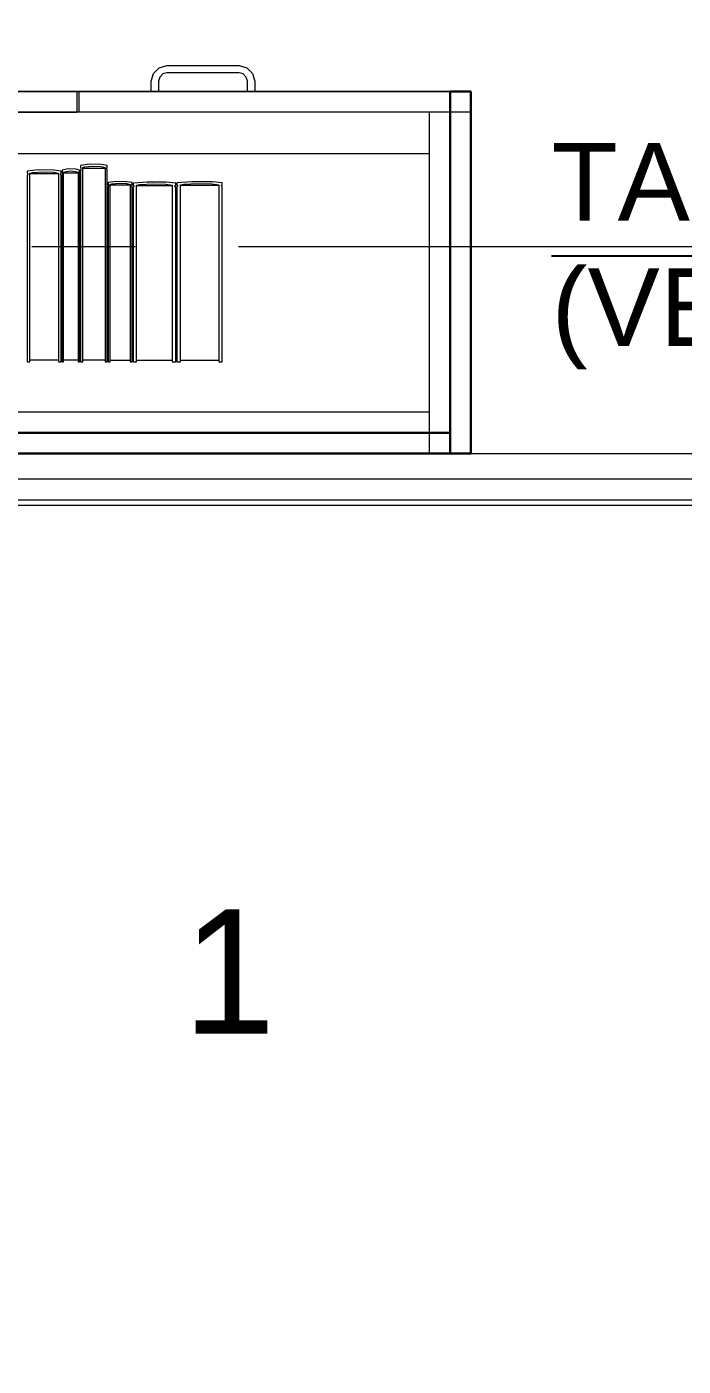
# Model space of a CAD drawing. Header units: inches. Extents: x -19 to 5698, y -728 to 92.
# Drawn here: x 230.641 to 231.276, y 28.868 to 30.162 of the extents above; entities that cross this region are included whole.
import ezdxf

# ---------------------------------------------------------------- set-up
doc = ezdxf.new("R2010")
doc.units = ezdxf.units.IN
doc.header["$MEASUREMENT"] = 0
doc.set_wipeout_variables(frame=1)
for name, pattern in [('HIDDEN', [0.375, 0.25, -0.125]), ('Hidden Line', [0.195611, 0.141111, -0.0545]), ('HIDDEN2', [0.1875, 0.125, -0.0625]), ('Punto & Raya', [0.65, 0.5, -0.075, 0, -0.075]), ('Wipeout_Contour', [1, 0, -1])]:
    doc.linetypes.add(name, pattern=pattern)
doc.layers.get('0').update_dxf_attribs({"color": 61})
doc.layers.add('00 conduct tomacorr', color=120, linetype='HIDDEN', lineweight=30)
doc.layers.add('00_IE_Luminarias', color=253, linetype='Continuous', lineweight=0)
for name, color, linetype in [('02 _ ARQ _ ALB _ Ejes Generales', 251, 'Continuous'), ('02 _ ARQ _ ZON _ Espacio.3D', 7, 'Continuous'), ('08 _ STR _ EXT _ 09 Vigas', 251, 'Continuous'), ('Acabado - Muros', 7, 'Continuous'), ('Interior - Mobiliario', 7, 'Continuous'), ('Notas - Etiquetas', 7, 'Continuous')]:
    doc.layers.add(name, color=color, linetype=linetype)
doc.styles.add('Estilo_Generado_4', font='swisse.ttf')
doc.dimstyles.new('Estilo_Generado__8', dxfattribs={"dimtxt": 0.18, "dimasz": 0.0912, "dimexe": 0.18, "dimexo": 0.0625, "dimgap": 0, "dimtad": 0, "dimtih": 1, "dimtoh": 1, "dimdec": 4, "dimzin": 0, "dimdsep": 46, "dimcen": 0.09, "dimadec": 0, "dimazin": 0, "dimtfac": 1, "dimtdec": 4, "dimtmove": 0, "dimatfit": 3, "dimldrblk": 'ARROWHEAD_5', "dimfxl": 1, "dimtolj": 1, "dimtzin": 0, "dimarcsym": 0})

# ---------------------------------------------------------------- blocks, each defined once
blk = doc.blocks.new('ARROWHEAD_5')
at = {"linetype": 'Continuous', "lineweight": 0}
blk.add_hatch(color=0, dxfattribs=at).paths.add_polyline_path([(-1, 0.2679), (0, 0), (-1, -0.2679)])
at = {"color": 0, "linetype": 'Continuous', "lineweight": 0}
blk.add_line((0, 0), (-1, 0), dxfattribs=at)

msp = doc.modelspace()

# ---------------------------------------------------------------- linework, layer by layer
at = {"layer": '00 conduct tomacorr'}
msp.add_arc((232.4324, 30.5841, -0.0002), 2.5727, 211.5983, 265.2653, dxfattribs=at)
at = {"layer": '02 _ ARQ _ ZON _ Espacio.3D', "color": 254, "linetype": 'Continuous', "lineweight": 0, "flags": 128}
for points in [[(229.07, 31), (229.57, 31), (229.57, 29.7499), (235.57, 29.75), (235.57, 30.2), (236.07, 30.2), (236.07, 30.7), (236.42, 30.7), (236.42, 31.8991), (237.7701, 31.8991), (237.7701, 32.9963), (236.4201, 32.9963), (236.4201, 39), (236.07, 39), (236.07, 39.4), (235.67, 39.4), (235.67, 39.7505), (229.57, 39.7505), (229.57, 39), (229.07, 39)], [(205.07, 17.4), (229.57, 17.4), (229.57, 16.25), (230.77, 16.25), (230.77, 15.5372), (232.42, 15.5372), (232.42, 15.1499), (233.32, 15.1499), (233.3204, 17.1), (232.82, 17.1), (232.82, 19.05), (230.67, 19.05), (230.67, 20.35), (231.67, 20.35), (231.67, 22.25), (231.17, 22.25), (231.17, 22.7), (231.67, 22.7), (231.67, 24.4), (231.17, 24.4), (231.17, 24.85), (231.67, 24.85), (231.67, 29.7), (208.07, 29.7)]]:
    msp.add_lwpolyline(points, dxfattribs=at)
at = {"layer": 'Interior - Mobiliario', "color": 175, "linetype": 'Continuous', "lineweight": 13}
for p, q in [((230.763, 30.1174), (230.7685, 30.1229)), ((230.7685, 30.1229), (230.776, 30.1249)), ((230.776, 30.1249), (230.846, 30.1249)), ((230.846, 30.1249), (230.8535, 30.1229)), ((230.8535, 30.1229), (230.859, 30.1174)), ((230.761, 30.1099), (230.763, 30.1174)), ((230.761, 30.0999), (230.761, 30.1099)), ((230.7691, 30.1139), (230.768, 30.1099)), ((230.768, 30.1099), (230.768, 30.0999)), ((230.772, 30.1169), (230.7691, 30.1139)), ((230.776, 30.1179), (230.772, 30.1169)), ((230.846, 30.1179), (230.776, 30.1179)), ((230.85, 30.1169), (230.846, 30.1179)), ((230.8529, 30.1139), (230.85, 30.1169)), ((230.854, 30.1099), (230.8529, 30.1139)), ((230.854, 30.0999), (230.854, 30.1099)), ((230.859, 30.1174), (230.861, 30.1099)), ((230.861, 30.1099), (230.861, 30.0999)), ((230.33, 30.0999), (230.689, 30.0999)), ((230.689, 30.0999), (230.689, 30.0799)), ((230.691, 30.0999), (230.691, 30.0799)), ((230.768, 30.0999), (230.761, 30.0999)), ((230.861, 30.0999), (230.854, 30.0999)), ((231.05, 30.0799), (229.59, 30.0799)), ((231.03, 30.0799), (229.61, 30.0799)), ((230.33, 30.0799), (230.689, 30.0799)), ((231.03, 30.0399), (231.03, 30.0799)), ((231.05, 29.7699), (231.05, 30.0799)), ((229.61, 30.0399), (231.03, 30.0399)), ((230.7011, 30.0296), (230.6926, 30.0283)), ((230.7127, 30.0293), (230.7011, 30.0296)), ((230.7183, 30.0283), (230.7127, 30.0293)), ((231.03, 29.7899), (231.03, 30.0399)), ((230.6519, 30.0242), (230.641, 30.0229)), ((230.641, 30.0229), (230.641, 30.0209)), ((230.641, 30.0209), (230.6412, 30.0208)), ((230.6411, 30.019), (230.641, 30.0189)), ((230.641, 30.0189), (230.641, 29.8386)), ((230.6413, 30.0192), (230.6411, 30.019)), ((230.6412, 30.0208), (230.6414, 30.0205)), ((230.6415, 30.0195), (230.6413, 30.0192)), ((230.6414, 30.0205), (230.6415, 30.0203)), ((230.6415, 30.0203), (230.6415, 30.02)), ((230.6415, 30.02), (230.6415, 30.0197)), ((230.6415, 30.0197), (230.6415, 30.0195)), ((230.6436, 30.0211), (230.6461, 30.0216)), ((230.6436, 29.8386), (230.6436, 30.0211)), ((230.6712, 30.0202), (230.6436, 30.0202)), ((230.6461, 30.0216), (230.6562, 30.0224)), ((230.6666, 30.0239), (230.6519, 30.0242)), ((230.6562, 30.0224), (230.6663, 30.0219)), ((230.6663, 30.0219), (230.6712, 30.0211)), ((230.6738, 30.0229), (230.6666, 30.0239)), ((230.6712, 30.0211), (230.6712, 29.8386)), ((230.6733, 30.0203), (230.6735, 30.0206)), ((230.6733, 30.0201), (230.6733, 30.0203)), ((230.6733, 30.0198), (230.6733, 30.0201)), ((230.6733, 30.0195), (230.6733, 30.0198)), ((230.6734, 30.0193), (230.6733, 30.0195)), ((230.6736, 30.019), (230.6734, 30.0193)), ((230.6735, 30.0206), (230.6737, 30.0208)), ((230.6738, 30.0189), (230.6736, 30.019)), ((230.6737, 30.0208), (230.6738, 30.0209)), ((230.6738, 30.0209), (230.6738, 30.0229)), ((230.6738, 29.8386), (230.6738, 30.0189)), ((230.6804, 30.025), (230.6748, 30.0237)), ((230.6748, 30.0237), (230.6748, 30.0217)), ((230.6748, 30.0217), (230.6749, 30.0216)), ((230.6749, 30.0198), (230.6748, 30.0197)), ((230.6748, 30.0197), (230.6748, 29.8386)), ((230.6749, 30.0216), (230.675, 30.0213)), ((230.675, 30.02), (230.6749, 30.0198)), ((230.675, 30.0213), (230.675, 30.0211)), ((230.675, 30.0211), (230.6751, 30.0208)), ((230.6751, 30.0205), (230.675, 30.0203)), ((230.675, 30.0203), (230.675, 30.02)), ((230.6751, 30.0208), (230.6751, 30.0205)), ((230.6761, 30.0219), (230.6774, 30.0224)), ((230.6761, 29.8386), (230.6761, 30.0219)), ((230.6902, 30.021), (230.6761, 30.021)), ((230.6774, 30.0224), (230.6826, 30.0232)), ((230.6879, 30.0248), (230.6804, 30.025)), ((230.6826, 30.0232), (230.6877, 30.0227)), ((230.6877, 30.0227), (230.6902, 30.0219)), ((230.6916, 30.0237), (230.6879, 30.0248)), ((230.6902, 30.0219), (230.6902, 29.8386)), ((230.6913, 30.0211), (230.6914, 30.0214)), ((230.6913, 30.0209), (230.6913, 30.0211)), ((230.6913, 30.0206), (230.6913, 30.0209)), ((230.6913, 30.0203), (230.6913, 30.0206)), ((230.6914, 30.0201), (230.6913, 30.0203)), ((230.6914, 30.0214), (230.6915, 30.0216)), ((230.6915, 30.0198), (230.6914, 30.0201)), ((230.6915, 30.0216), (230.6916, 30.0217)), ((230.6916, 30.0197), (230.6915, 30.0198)), ((230.6916, 30.0217), (230.6916, 30.0237)), ((230.6916, 29.8386), (230.6916, 30.0197)), ((230.6926, 30.0283), (230.6926, 30.0262)), ((230.6926, 30.0262), (230.6927, 30.0261)), ((230.6927, 30.0242), (230.6926, 30.0241)), ((230.6926, 30.0241), (230.6926, 29.8386)), ((230.6927, 30.0261), (230.6929, 30.0258)), ((230.6928, 30.0245), (230.6927, 30.0242)), ((230.6929, 30.0247), (230.6928, 30.0245)), ((230.6929, 30.0258), (230.6929, 30.0256)), ((230.6929, 30.0256), (230.693, 30.0253)), ((230.693, 30.025), (230.6929, 30.0247)), ((230.693, 30.0253), (230.693, 30.025)), ((230.6946, 30.0264), (230.6966, 30.027)), ((230.6946, 29.8386), (230.6946, 30.0264)), ((230.7162, 30.0254), (230.6946, 30.0254)), ((230.6966, 30.027), (230.7045, 30.0277)), ((230.7045, 30.0277), (230.7124, 30.0273)), ((230.7124, 30.0273), (230.7162, 30.0264)), ((230.7162, 30.0264), (230.7162, 29.8386)), ((230.7179, 30.0256), (230.7181, 30.0259)), ((230.7179, 30.0253), (230.7179, 30.0256)), ((230.7179, 30.0251), (230.7179, 30.0253)), ((230.7179, 30.0248), (230.7179, 30.0251)), ((230.718, 30.0245), (230.7179, 30.0248)), ((230.7182, 30.0243), (230.718, 30.0245)), ((230.7181, 30.0259), (230.7182, 30.0261)), ((230.7182, 30.0261), (230.7183, 30.0262)), ((230.7183, 30.0241), (230.7182, 30.0243)), ((230.7183, 30.0262), (230.7183, 30.0283)), ((230.7183, 29.8386), (230.7183, 30.0241)), ((230.727, 30.013), (230.7193, 30.0118)), ((230.7193, 30.0118), (230.7193, 30.0099)), ((230.7193, 30.0099), (230.7194, 30.0098)), ((230.7194, 30.0081), (230.7193, 30.008)), ((230.7193, 30.008), (230.7193, 29.8386)), ((230.7194, 30.0098), (230.7196, 30.0096)), ((230.7195, 30.0083), (230.7194, 30.0081)), ((230.7196, 30.0086), (230.7195, 30.0083)), ((230.7196, 30.0096), (230.7197, 30.0093)), ((230.7197, 30.0088), (230.7196, 30.0086)), ((230.7197, 30.0093), (230.7197, 30.0091)), ((230.7197, 30.0091), (230.7197, 30.0088)), ((230.7212, 30.0101), (230.7229, 30.0106)), ((230.7212, 29.8386), (230.7212, 30.0101)), ((230.7406, 30.0092), (230.7212, 30.0092)), ((230.7229, 30.0106), (230.73, 30.0113)), ((230.7373, 30.0127), (230.727, 30.013)), ((230.73, 30.0113), (230.7371, 30.0109)), ((230.7371, 30.0109), (230.7406, 30.0101)), ((230.7424, 30.0118), (230.7373, 30.0127)), ((230.7406, 30.0101), (230.7406, 29.8386)), ((230.742, 30.0091), (230.7421, 30.0094)), ((230.742, 30.0089), (230.742, 30.0091)), ((230.7421, 30.0086), (230.742, 30.0089)), ((230.7421, 30.0094), (230.7422, 30.0096)), ((230.7421, 30.0084), (230.7421, 30.0086)), ((230.7423, 30.0081), (230.7421, 30.0084)), ((230.7422, 30.0096), (230.7423, 30.0098)), ((230.7423, 30.0098), (230.7424, 30.0099)), ((230.7424, 30.008), (230.7423, 30.0081)), ((230.7424, 30.0099), (230.7424, 30.0118)), ((230.7424, 29.8386), (230.7424, 30.008)), ((230.7571, 30.0124), (230.7434, 30.0112)), ((230.7434, 30.0112), (230.7434, 30.0093)), ((230.7434, 30.0093), (230.7436, 30.0092)), ((230.7436, 30.0075), (230.7434, 30.0074)), ((230.7434, 30.0074), (230.7434, 29.8386)), ((230.7436, 30.0092), (230.7439, 30.009)), ((230.7438, 30.0077), (230.7436, 30.0075)), ((230.744, 30.008), (230.7438, 30.0077)), ((230.7439, 30.009), (230.744, 30.0087)), ((230.744, 30.0087), (230.7441, 30.0085)), ((230.7441, 30.0082), (230.744, 30.008)), ((230.7441, 30.0085), (230.7441, 30.0082)), ((230.7467, 30.0095), (230.7498, 30.01)), ((230.7467, 29.8386), (230.7467, 30.0095)), ((230.7813, 30.0086), (230.7467, 30.0086)), ((230.7498, 30.01), (230.7624, 30.0107)), ((230.7755, 30.0122), (230.7571, 30.0124)), ((230.7624, 30.0107), (230.7751, 30.0103)), ((230.7751, 30.0103), (230.7813, 30.0095)), ((230.7846, 30.0112), (230.7755, 30.0122)), ((230.7813, 30.0095), (230.7813, 29.8386)), ((230.7839, 30.0085), (230.784, 30.0088)), ((230.7839, 30.0083), (230.7839, 30.0085)), ((230.7839, 30.008), (230.7839, 30.0083)), ((230.7841, 30.0078), (230.7839, 30.008)), ((230.784, 30.0088), (230.7841, 30.009)), ((230.7841, 30.009), (230.7844, 30.0092)), ((230.7843, 30.0076), (230.7841, 30.0078)), ((230.7846, 30.0074), (230.7843, 30.0076)), ((230.7844, 30.0092), (230.7846, 30.0093)), ((230.7846, 30.0093), (230.7846, 30.0112)), ((230.7846, 29.8386), (230.7846, 30.0074)), ((230.8003, 30.0127), (230.7856, 30.0116)), ((230.7856, 30.0116), (230.7856, 30.0097)), ((230.7856, 30.0097), (230.7858, 30.0095)), ((230.7857, 30.0079), (230.7856, 30.0078)), ((230.7856, 30.0078), (230.7856, 29.8386)), ((230.786, 30.0081), (230.7857, 30.0079)), ((230.7858, 30.0095), (230.786, 30.0093)), ((230.786, 30.0093), (230.7862, 30.0091)), ((230.7862, 30.0083), (230.786, 30.0081)), ((230.7862, 30.0091), (230.7863, 30.0088)), ((230.7863, 30.0086), (230.7862, 30.0083)), ((230.7863, 30.0088), (230.7863, 30.0086)), ((230.7891, 30.0098), (230.7924, 30.0103)), ((230.7891, 29.8386), (230.7891, 30.0098)), ((230.8262, 30.009), (230.7891, 30.009)), ((230.7924, 30.0103), (230.806, 30.0111)), ((230.8201, 30.0125), (230.8003, 30.0127)), ((230.806, 30.0111), (230.8196, 30.0106)), ((230.8196, 30.0106), (230.8262, 30.0098)), ((230.8297, 30.0116), (230.8201, 30.0125)), ((230.8262, 30.0098), (230.8262, 29.8386)), ((230.829, 30.0089), (230.8291, 30.0091)), ((230.829, 30.0086), (230.829, 30.0089)), ((230.8291, 30.0084), (230.829, 30.0086)), ((230.8291, 30.0091), (230.8293, 30.0094)), ((230.8293, 30.0081), (230.8291, 30.0084)), ((230.8293, 30.0094), (230.8296, 30.0096)), ((230.8295, 30.0079), (230.8293, 30.0081)), ((230.8297, 30.0078), (230.8295, 30.0079)), ((230.8296, 30.0096), (230.8297, 30.0097)), ((230.8297, 30.0097), (230.8297, 30.0116)), ((230.8297, 29.8386), (230.8297, 30.0078)), ((230.641, 29.8386), (230.6436, 29.8386)), ((230.6436, 29.8404), (230.6712, 29.8404)), ((230.6712, 29.8386), (230.6738, 29.8386)), ((230.6748, 29.8386), (230.6761, 29.8386)), ((230.6761, 29.8404), (230.6902, 29.8404)), ((230.6902, 29.8386), (230.6916, 29.8386)), ((230.6926, 29.8386), (230.6946, 29.8386)), ((230.6946, 29.8405), (230.7162, 29.8405)), ((230.7162, 29.8386), (230.7183, 29.8386)), ((230.7193, 29.8386), (230.7212, 29.8386)), ((230.7212, 29.8403), (230.7406, 29.8403)), ((230.7406, 29.8386), (230.7424, 29.8386)), ((230.7434, 29.8386), (230.7467, 29.8386)), ((230.7467, 29.8403), (230.7813, 29.8403)), ((230.7813, 29.8386), (230.7846, 29.8386)), ((230.7856, 29.8386), (230.7891, 29.8386)), ((230.7891, 29.8403), (230.8262, 29.8403)), ((230.8262, 29.8386), (230.8297, 29.8386)), ((231.03, 29.7899), (229.61, 29.7899)), ((229.59, 29.7699), (231.05, 29.7699))]:
    msp.add_line(p, q, dxfattribs=at)

# ---------------------------------------------------------------- texts
at = {"layer": '00_IE_Luminarias', "color": 240, "linetype": 'HIDDEN2', "true_color": 0xed1f24}
msp.add_text('1', height=0.1204, dxfattribs=at).set_placement((230.7916, 29.189, -5710.8719))
at = {"layer": 'Notas - Etiquetas', "color": 171, "linetype": 'Continuous', "lineweight": 13, "insert": (231.1482, 29.9408), "char_height": 0.075, "width": 1.021337, "attachment_point": 4, "line_spacing_factor": 0.969465, "style": 'Estilo_Generado_4'}
msp.add_mtext('\\A1;{\\pql;\\fSwis721 Ex BT|b0|i0|c0|p34;TABIQUERIA FIJA 2 (VER DETALLE)\\fSwis721 Ex BT|b0|i0|c0|p34; }', dxfattribs=at)

# ---------------------------------------------------------------- next in the draw order: wipeouts: each hides what was drawn before it
at = {"color": 254, "linetype": 'Wipeout_Contour', "lineweight": 0, "ltscale": 9927.854325}
msp.add_wipeout([(230.37, 29.733), (230.3865, 29.733), (230.3865, 29.7), (232.52, 29.7), (232.52, 29.75), (230.37, 29.75)], dxfattribs=at).dxf.layer = 'Acabado - Muros'

# ---------------------------------------------------------------- next in the draw order: linework, layer by layer
at = {"layer": 'Acabado - Muros', "color": 251, "linetype": 'Continuous', "lineweight": 13, "flags": 128}
for points in [[(229.67, 29.75), (230.37, 29.75), (232.52, 29.75)], [(230.3865, 29.7), (232.52, 29.7)]]:
    msp.add_lwpolyline(points, dxfattribs=at)

# ---------------------------------------------------------------- next in the draw order: wipeouts: each hides what was drawn before it
at = {"color": 254, "linetype": 'Wipeout_Contour', "lineweight": 0, "ltscale": 6619.352656}
msp.add_wipeout([(232.52, 29.705), (232.52, 29.725), (230.3865, 29.725), (230.3865, 29.705)], dxfattribs=at).dxf.layer = 'Acabado - Muros'
at = {"color": 254, "linetype": 'Wipeout_Contour', "lineweight": 0, "ltscale": 6614.823592}
msp.add_wipeout([(231.05, 29.7699), (229.59, 29.7699), (229.59, 29.7499), (231.05, 29.7499)], dxfattribs=at).dxf.layer = 'Interior - Mobiliario'

# ---------------------------------------------------------------- next in the draw order: linework, layer by layer
at = {"layer": '08 _ STR _ EXT _ 09 Vigas', "color": 251, "linetype": 'Hidden Line', "lineweight": 13, "true_color": 0x636466}
msp.add_line((229.57, 29.7), (236.07, 29.7), dxfattribs=at)
at = {"layer": 'Acabado - Muros', "color": 7, "linetype": 'Continuous', "lineweight": 13, "flags": 128}
msp.add_lwpolyline([(232.52, 29.705), (232.52, 29.725), (230.3865, 29.725), (230.3865, 29.705)], close=True, dxfattribs=at)
at = {"layer": 'Interior - Mobiliario', "color": 175, "linetype": 'Continuous', "lineweight": 13}
for p, q in [((231.03, 29.7499), (231.03, 29.7899)), ((231.05, 29.7699), (229.59, 29.7699)), ((231.05, 29.7499), (231.05, 29.7699)), ((229.59, 29.7499), (231.05, 29.7499)), ((229.61, 29.7499), (231.03, 29.7499))]:
    msp.add_line(p, q, dxfattribs=at)
at = {"layer": 'Interior - Mobiliario', "color": 175, "linetype": 'Continuous', "lineweight": 30}
for p, q in [((229.59, 29.7699), (231.05, 29.7699)), ((231.05, 29.7699), (231.05, 29.7499)), ((229.59, 29.7499), (231.05, 29.7499))]:
    msp.add_line(p, q, dxfattribs=at)

# ---------------------------------------------------------------- next in the draw order: wipeouts: each hides what was drawn before it
at = {"color": 254, "linetype": 'Wipeout_Contour', "lineweight": 0, "ltscale": 6617.795066}
msp.add_wipeout([(231.07, 30.0999), (231.05, 30.0999), (231.05, 29.7499), (231.07, 29.7499)], dxfattribs=at).dxf.layer = 'Interior - Mobiliario'

# ---------------------------------------------------------------- next in the draw order: linework, layer by layer
at = {"layer": '02 _ ARQ _ ALB _ Ejes Generales', "color": 251, "linetype": 'Punto & Raya', "lineweight": 13, "true_color": 0x636466}
msp.add_line((190.8454, 29.95), (239.57, 29.95), dxfattribs=at)
at = {"layer": 'Interior - Mobiliario', "color": 175, "linetype": 'Continuous', "lineweight": 13}
for p, q in [((229.57, 30.0999), (231.07, 30.0999)), ((231.05, 30.0999), (229.59, 30.0999)), ((231.05, 30.0999), (229.59, 30.0999)), ((231.05, 30.0999), (230.691, 30.0999)), ((231.07, 30.0999), (231.05, 30.0999)), ((231.05, 30.0999), (231.05, 29.7499)), ((231.05, 29.7499), (231.05, 30.0999)), ((231.05, 29.7699), (231.05, 30.0999)), ((231.05, 30.0999), (231.05, 30.0799)), ((231.07, 29.7499), (231.07, 30.0999)), ((231.07, 30.0999), (231.07, 29.7499)), ((231.05, 30.0799), (229.59, 30.0799)), ((231.05, 30.0799), (229.59, 30.0799)), ((231.05, 30.0799), (230.691, 30.0799)), ((231.07, 30.0799), (231.03, 30.0799)), ((231.05, 29.7699), (231.05, 30.0799)), ((231.05, 29.7699), (231.05, 30.0799)), ((231.07, 29.7499), (231.07, 30.0799)), ((229.59, 29.7699), (231.05, 29.7699)), ((229.59, 29.7699), (231.05, 29.7699)), ((229.59, 29.7699), (231.05, 29.7699)), ((231.07, 29.7499), (229.57, 29.7499)), ((229.59, 29.7499), (231.05, 29.7499)), ((231.03, 29.7499), (231.07, 29.7499)), ((231.05, 29.7499), (231.07, 29.7499))]:
    msp.add_line(p, q, dxfattribs=at)
at = {"layer": 'Interior - Mobiliario', "color": 175, "linetype": 'Continuous', "lineweight": 30}
for p, q in [((231.05, 30.0999), (231.05, 29.7499)), ((231.05, 30.0999), (231.07, 30.0999)), ((231.07, 30.0999), (231.07, 29.7499)), ((231.05, 29.7499), (231.07, 29.7499))]:
    msp.add_line(p, q, dxfattribs=at)

# ---------------------------------------------------------------- next in the draw order: leaders
at = {"layer": 'Notas - Etiquetas', "color": 144, "linetype": 'Continuous', "lineweight": 13, "annotation_type": 0, "has_hookline": 1, "hookline_direction": 1, "text_width": 0.965}
msp.add_leader([(232.57, 29.715), (232.335, 29.9408), (231.1482, 29.9408)], dimstyle='Estilo_Generado__8', dxfattribs=at)

doc.saveas('drawing.dxf')
